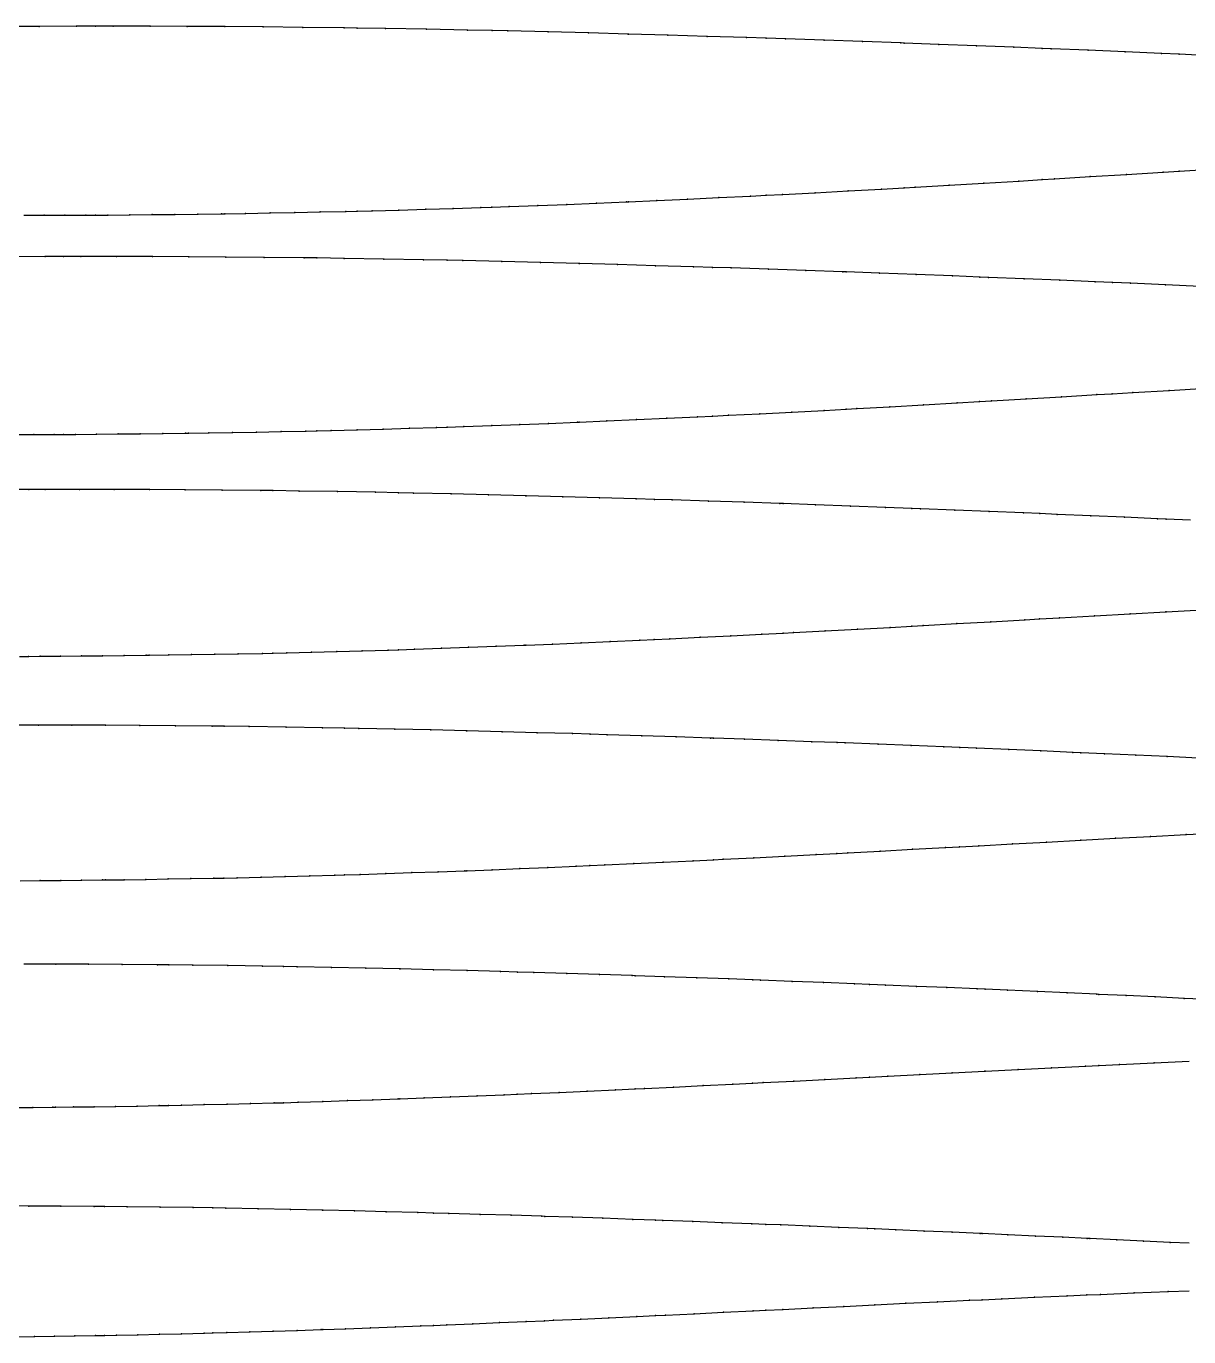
# Model space of a CAD drawing. Extents: x 0 to 4.67, y -4.5 to 1.66.
# Drawn here: x 0.683 to 1.1173, y -4.0131 to -3.5236 of the extents above; entities that cross this region are included whole.
import ezdxf

# ---------------------------------------------------------------- set-up
doc = ezdxf.new("R2010")
doc.units = 0
doc.layers.get('0').update_dxf_attribs({"linetype": 'CONTINUOUS'})

msp = doc.modelspace()

# ---------------------------------------------------------------- linework, layer by layer
at = {"color": 4}
for points in [[(1.12071, -3.53434), (1.11371, -3.53403), (1.10714, -3.53375), (1.09348, -3.53317), (1.07974, -3.53258), (1.0659, -3.53201), (1.06253, -3.53187), (1.05198, -3.53145), (1.03797, -3.5309), (1.02387, -3.53035), (1.01102, -3.52986), (1.00968, -3.52981), (0.9954, -3.52931), (0.98104, -3.5288), (0.96659, -3.5283), (0.95943, -3.52806), (0.95205, -3.52783), (0.93742, -3.52738), (0.9227, -3.52693), (0.90802, -3.52649), (0.90789, -3.52649), (0.893, -3.5261), (0.87802, -3.52572), (0.86295, -3.52535), (0.85701, -3.52521), (0.84779, -3.52502), (0.83254, -3.52473), (0.81721, -3.52445), (0.80666, -3.52427), (0.80178, -3.5242), (0.78636, -3.52402), (0.77156, -3.52386), (0.75721, -3.52372), (0.75721, -3.52372), (0.74315, -3.52366), (0.72929, -3.52361), (0.71551, -3.52358), (0.70889, -3.52357), (0.70174, -3.5236), (0.6879, -3.52366), (0.67394, -3.52374)], [(0.68214, -3.59418), (0.68971, -3.59418), (0.6974, -3.59417), (0.70528, -3.59416), (0.70884, -3.59415), (0.71347, -3.59411), (0.72165, -3.59403), (0.73, -3.59394), (0.7385, -3.59386), (0.74716, -3.59377), (0.75598, -3.59368), (0.75715, -3.59366), (0.76496, -3.59352), (0.77409, -3.59334), (0.78339, -3.59316), (0.79284, -3.59297), (0.80245, -3.59278), (0.8066, -3.59269), (0.81222, -3.59253), (0.82214, -3.59224), (0.83222, -3.59195), (0.84247, -3.59164), (0.85287, -3.59132), (0.85695, -3.5912), (0.86342, -3.59095), (0.87414, -3.59053), (0.88501, -3.59011), (0.89604, -3.58967), (0.90724, -3.58922), (0.90796, -3.58919), (0.91858, -3.58869), (0.93009, -3.58814), (0.94175, -3.58759), (0.95358, -3.58702), (0.95937, -3.58674), (0.96556, -3.58641), (0.97769, -3.58575), (0.98999, -3.58508), (1.00245, -3.5844), (1.01096, -3.58394), (1.01506, -3.5837), (1.02783, -3.58294), (1.04076, -3.58218), (1.05384, -3.5814), (1.06247, -3.58088), (1.06709, -3.5806), (1.08049, -3.57977), (1.09405, -3.57892), (1.10777, -3.57807), (1.11365, -3.5777), (1.12165, -3.57721)], [(1.12151, -3.62076), (1.10855, -3.62018), (1.09551, -3.61961), (1.08873, -3.61931), (1.08237, -3.61904), (1.06916, -3.61849), (1.05585, -3.61794), (1.04247, -3.61739), (1.0392, -3.61726), (1.02899, -3.61686), (1.01543, -3.61634), (1.00179, -3.61583), (0.98935, -3.61536), (0.98806, -3.61532), (0.97424, -3.61484), (0.96034, -3.61436), (0.94635, -3.61389), (0.93942, -3.61366), (0.93228, -3.61344), (0.91812, -3.61302), (0.90388, -3.6126), (0.88967, -3.61219), (0.88955, -3.61219), (0.87514, -3.61183), (0.86064, -3.61148), (0.84606, -3.61113), (0.84031, -3.611), (0.83139, -3.61083), (0.81663, -3.61056), (0.80179, -3.61031), (0.79159, -3.61014), (0.78687, -3.61009), (0.77194, -3.60992), (0.75762, -3.60979), (0.74373, -3.60967), (0.74373, -3.60966), (0.73013, -3.60962), (0.71671, -3.6096), (0.70338, -3.60958), (0.69697, -3.60958), (0.69005, -3.60961), (0.67666, -3.60969)], [(0.67841, -3.67609), (0.68585, -3.67608), (0.69348, -3.67607), (0.69692, -3.67607), (0.7014, -3.67603), (0.70932, -3.67596), (0.7174, -3.67588), (0.72563, -3.67581), (0.73401, -3.67573), (0.74254, -3.67564), (0.74368, -3.67563), (0.75123, -3.6755), (0.76007, -3.67534), (0.76906, -3.67517), (0.77821, -3.675), (0.78751, -3.67482), (0.79153, -3.67474), (0.79696, -3.67459), (0.80657, -3.67433), (0.81633, -3.67406), (0.82624, -3.67377), (0.8363, -3.67348), (0.84025, -3.67336), (0.84652, -3.67313), (0.85689, -3.67274), (0.86741, -3.67235), (0.87809, -3.67194), (0.88892, -3.67153), (0.88962, -3.6715), (0.8999, -3.67104), (0.91103, -3.67053), (0.92232, -3.67001), (0.93376, -3.66949), (0.93937, -3.66923), (0.94536, -3.66892), (0.9571, -3.66831), (0.969, -3.66769), (0.98106, -3.66707), (0.9893, -3.66663), (0.99326, -3.66641), (1.00562, -3.66571), (1.01813, -3.665), (1.0308, -3.66428), (1.03914, -3.66381), (1.04361, -3.66354), (1.05658, -3.66277), (1.06971, -3.66199), (1.08298, -3.6612), (1.08868, -3.66086), (1.09641, -3.6604), (1.11, -3.65959), (1.12373, -3.65876)], [(1.11798, -3.70811), (1.10885, -3.70769), (1.10564, -3.70755), (1.09323, -3.707), (1.08073, -3.70646), (1.06816, -3.70591), (1.06162, -3.70563), (1.05549, -3.70538), (1.04275, -3.70485), (1.02993, -3.70433), (1.01702, -3.70381), (1.01387, -3.70369), (1.00403, -3.70331), (0.99095, -3.70282), (0.9778, -3.70234), (0.96581, -3.7019), (0.96456, -3.70186), (0.95124, -3.70141), (0.93784, -3.70096), (0.92436, -3.70052), (0.91767, -3.70031), (0.91079, -3.7001), (0.89714, -3.69971), (0.88341, -3.69932), (0.86971, -3.69894), (0.86959, -3.69894), (0.8557, -3.6986), (0.84172, -3.69827), (0.82766, -3.69796), (0.82211, -3.69784), (0.81351, -3.69768), (0.79929, -3.69743), (0.78498, -3.6972), (0.77514, -3.69706), (0.77059, -3.69701), (0.7562, -3.69687), (0.74239, -3.69675), (0.729, -3.69665), (0.729, -3.69665), (0.71589, -3.69663), (0.70295, -3.69661), (0.6901, -3.69661), (0.68392, -3.69662), (0.67725, -3.69666)], [(0.68055, -3.75897), (0.68387, -3.75896), (0.68819, -3.75893), (0.69583, -3.75887), (0.70361, -3.7588), (0.71155, -3.75873), (0.71963, -3.75866), (0.72786, -3.75858), (0.72895, -3.75857), (0.73623, -3.75845), (0.74476, -3.75831), (0.75343, -3.75816), (0.76224, -3.758), (0.77121, -3.75784), (0.77509, -3.75776), (0.78032, -3.75763), (0.78958, -3.75739), (0.79899, -3.75714), (0.80855, -3.75688), (0.81825, -3.75661), (0.82206, -3.7565), (0.8281, -3.75629), (0.8381, -3.75593), (0.84825, -3.75557), (0.85854, -3.75519), (0.86898, -3.75481), (0.86965, -3.75478), (0.87957, -3.75436), (0.8903, -3.75389), (0.90119, -3.75341), (0.91221, -3.75293), (0.91762, -3.75269), (0.92339, -3.75241), (0.93472, -3.75185), (0.94619, -3.75128), (0.95781, -3.7507), (0.96576, -3.7503), (0.96958, -3.7501), (0.98149, -3.74945), (0.99356, -3.7488), (1.00577, -3.74814), (1.01382, -3.7477), (1.01812, -3.74746), (1.03063, -3.74675), (1.04328, -3.74603), (1.05608, -3.7453), (1.06157, -3.74499), (1.06903, -3.74456), (1.08212, -3.74381), (1.09537, -3.74305), (1.10876, -3.74229), (1.10879, -3.74228), (1.12229, -3.74154)], [(1.12078, -3.79694), (1.10919, -3.79641), (1.09752, -3.79588), (1.08577, -3.79535), (1.07701, -3.79496), (1.07394, -3.79483), (1.06203, -3.79431), (1.05004, -3.79379), (1.03798, -3.79328), (1.03171, -3.79302), (1.02583, -3.79278), (1.01361, -3.79228), (1.0013, -3.79179), (0.98892, -3.79131), (0.9859, -3.79119), (0.97646, -3.79084), (0.96392, -3.79038), (0.9513, -3.78993), (0.9398, -3.78952), (0.9386, -3.78948), (0.92582, -3.78906), (0.91296, -3.78864), (0.90003, -3.78823), (0.89362, -3.78803), (0.88701, -3.78784), (0.87392, -3.78748), (0.86075, -3.78711), (0.8476, -3.78676), (0.84749, -3.78676), (0.83416, -3.78645), (0.82075, -3.78615), (0.80727, -3.78586), (0.80195, -3.78575), (0.7937, -3.78561), (0.78005, -3.78539), (0.76632, -3.78518), (0.75689, -3.78506), (0.75252, -3.78501), (0.73872, -3.78489), (0.72547, -3.78479), (0.71262, -3.78472), (0.71262, -3.78472), (0.70005, -3.7847), (0.68764, -3.78471), (0.67531, -3.78472)], [(0.6808, -3.84276), (0.68827, -3.8427), (0.69588, -3.84264), (0.70363, -3.84257), (0.71153, -3.8425), (0.71257, -3.84249), (0.71956, -3.84239), (0.72774, -3.84226), (0.73606, -3.84212), (0.74452, -3.84198), (0.75312, -3.84183), (0.75684, -3.84177), (0.76186, -3.84165), (0.77074, -3.84143), (0.77977, -3.8412), (0.78893, -3.84096), (0.79824, -3.84071), (0.8019, -3.84061), (0.80769, -3.84042), (0.81728, -3.84009), (0.82701, -3.83976), (0.83689, -3.83942), (0.84691, -3.83906), (0.84755, -3.83904), (0.85706, -3.83865), (0.86736, -3.83823), (0.8778, -3.83779), (0.88838, -3.83735), (0.89357, -3.83713), (0.89911, -3.83687), (0.90997, -3.83636), (0.92097, -3.83584), (0.93212, -3.83531), (0.93975, -3.83494), (0.94341, -3.83476), (0.95484, -3.83417), (0.96641, -3.83358), (0.97813, -3.83297), (0.98585, -3.83257), (0.98998, -3.83235), (1.00198, -3.8317), (1.01412, -3.83104), (1.02639, -3.83038), (1.03166, -3.83009), (1.03881, -3.8297), (1.05138, -3.82901), (1.06408, -3.82832), (1.07693, -3.82762), (1.07696, -3.82762), (1.08991, -3.82693), (1.10304, -3.82623), (1.11631, -3.82553), (1.12153, -3.82525)], [(1.12522, -3.88716), (1.1156, -3.88671), (1.10478, -3.8862), (1.09388, -3.88569), (1.08367, -3.88522), (1.08291, -3.88519), (1.07187, -3.88469), (1.06075, -3.88419), (1.04955, -3.8837), (1.04121, -3.88333), (1.03828, -3.8832), (1.02694, -3.88272), (1.01552, -3.88224), (1.00402, -3.88176), (0.99805, -3.88151), (0.99245, -3.88129), (0.9808, -3.88083), (0.96908, -3.88037), (0.95728, -3.87992), (0.9544, -3.87981), (0.94541, -3.87948), (0.93346, -3.87905), (0.92144, -3.87863), (0.91048, -3.87825), (0.90934, -3.87822), (0.89716, -3.87782), (0.88492, -3.87744), (0.87259, -3.87706), (0.86648, -3.87688), (0.86019, -3.8767), (0.84772, -3.87637), (0.83517, -3.87603), (0.82265, -3.87571), (0.82254, -3.87571), (0.80984, -3.87543), (0.79707, -3.87515), (0.78421, -3.87489), (0.77915, -3.87479), (0.77129, -3.87466), (0.75828, -3.87447), (0.74521, -3.87429), (0.73622, -3.87418), (0.73206, -3.87414), (0.7189, -3.87404), (0.70628, -3.87396), (0.69405, -3.8739), (0.69404, -3.8739), (0.68206, -3.8739)], [(0.67809, -3.92751), (0.68548, -3.92745), (0.693, -3.92739), (0.694, -3.92738), (0.70066, -3.92729), (0.70844, -3.92718), (0.71637, -3.92706), (0.72443, -3.92693), (0.73262, -3.9268), (0.73617, -3.92674), (0.74095, -3.92663), (0.74942, -3.92643), (0.75802, -3.92623), (0.76675, -3.92601), (0.77562, -3.92578), (0.7791, -3.92569), (0.78462, -3.92552), (0.79376, -3.92523), (0.80303, -3.92492), (0.81244, -3.92461), (0.82198, -3.92429), (0.8226, -3.92427), (0.83166, -3.92392), (0.84147, -3.92353), (0.85142, -3.92314), (0.8615, -3.92274), (0.86644, -3.92254), (0.87171, -3.9223), (0.88206, -3.92184), (0.89255, -3.92137), (0.90317, -3.92089), (0.91043, -3.92056), (0.91392, -3.92039), (0.92482, -3.91986), (0.93584, -3.91932), (0.947, -3.91877), (0.95436, -3.91841), (0.95829, -3.91821), (0.96972, -3.91762), (0.98129, -3.91703), (0.99299, -3.91643), (0.998, -3.91617), (1.00482, -3.91581), (1.01679, -3.91519), (1.02889, -3.91457), (1.04113, -3.91393), (1.04116, -3.91393), (1.0535, -3.9133), (1.06601, -3.91267), (1.07865, -3.91203), (1.08362, -3.91178), (1.09143, -3.91141), (1.10434, -3.91079), (1.11739, -3.91017)], [(1.11746, -3.97821), (1.11033, -3.97787), (1.1004, -3.9774), (1.09041, -3.97692), (1.08034, -3.97645), (1.07929, -3.9764), (1.07021, -3.97597), (1.06, -3.9755), (1.04972, -3.97503), (1.04008, -3.97459), (1.03937, -3.97456), (1.02895, -3.9741), (1.01846, -3.97364), (1.0079, -3.97317), (1.00002, -3.97284), (0.99726, -3.97272), (0.98656, -3.97227), (0.97578, -3.97182), (0.96494, -3.97138), (0.9593, -3.97115), (0.95402, -3.97094), (0.94303, -3.97052), (0.93197, -3.9701), (0.92084, -3.96968), (0.91812, -3.96958), (0.90964, -3.96928), (0.89836, -3.96888), (0.88702, -3.9685), (0.87668, -3.96815), (0.87561, -3.96812), (0.86412, -3.96776), (0.85256, -3.96741), (0.84093, -3.96706), (0.83517, -3.9669), (0.82924, -3.96674), (0.81747, -3.96643), (0.80563, -3.96613), (0.79381, -3.96584), (0.79371, -3.96584), (0.78173, -3.96558), (0.76968, -3.96533), (0.75755, -3.9651), (0.75277, -3.96501), (0.74535, -3.9649), (0.73309, -3.96472), (0.72075, -3.96456), (0.71227, -3.96447), (0.70834, -3.96444), (0.69593, -3.96436), (0.68402, -3.9643), (0.67248, -3.96426)], [(0.67871, -4.01314), (0.68606, -4.01304), (0.69354, -4.01294), (0.70115, -4.01282), (0.70888, -4.01271), (0.71222, -4.01265), (0.71674, -4.01256), (0.72472, -4.01238), (0.73283, -4.0122), (0.74107, -4.01201), (0.74944, -4.01181), (0.75272, -4.01172), (0.75794, -4.01157), (0.76656, -4.01131), (0.77531, -4.01104), (0.78418, -4.01076), (0.79318, -4.01047), (0.79377, -4.01045), (0.80231, -4.01013), (0.81157, -4.00979), (0.82095, -4.00944), (0.83047, -4.00908), (0.83513, -4.0089), (0.84011, -4.00869), (0.84987, -4.00828), (0.85977, -4.00786), (0.86979, -4.00743), (0.87664, -4.00713), (0.87993, -4.00698), (0.89021, -4.00651), (0.90061, -4.00603), (0.91114, -4.00554), (0.91808, -4.00521), (0.92179, -4.00503), (0.93258, -4.00451), (0.94349, -4.00398), (0.95452, -4.00344), (0.95926, -4.00321), (0.96569, -4.00289), (0.97698, -4.00234), (0.9884, -4.00178), (0.99995, -4.00121), (0.99998, -4.0012), (1.01162, -4.00064), (1.02342, -4.00008), (1.03535, -3.9995), (1.04004, -3.99928), (1.04741, -3.99894), (1.05959, -3.99839), (1.0719, -3.99783), (1.07924, -3.9975), (1.08433, -3.99729), (1.0969, -3.99677), (1.10959, -3.99625), (1.11742, -3.99593)]]:
    msp.add_lwpolyline(points, dxfattribs=at)
at = {"color": 2}
for p in [(0.6879, -3.52366, 62.6191), (0.70174, -3.5236, 62.6191), (0.70889, -3.52357, 62.6191), (0.71551, -3.52358, 62.6191), (0.72929, -3.52361, 62.6191), (0.74315, -3.52366, 62.6191), (0.75721, -3.52372, 62.6191), (0.75721, -3.52372, 62.6191), (0.77156, -3.52386, 62.6191), (0.78636, -3.52402, 62.6191), (0.80178, -3.5242, 62.6191), (0.80666, -3.52427, 62.6191), (0.81721, -3.52445, 62.6191), (0.83254, -3.52473, 62.6191), (0.84779, -3.52502, 62.6191), (0.85701, -3.52521, 62.6191), (0.86295, -3.52535, 62.6191), (0.87802, -3.52572, 62.6191), (0.893, -3.5261, 62.6191), (0.90789, -3.52649, 62.6191), (0.90802, -3.52649, 62.6191), (0.9227, -3.52693, 62.6191), (0.93742, -3.52738, 62.6191), (0.95205, -3.52783, 62.6191), (0.95943, -3.52806, 62.6191), (0.96659, -3.5283, 62.6191), (0.98104, -3.5288, 62.6191), (0.9954, -3.52931, 62.6191), (1.00968, -3.52981, 62.6191), (1.01102, -3.52986, 62.6191), (1.02387, -3.53035, 62.6191), (1.03797, -3.5309, 62.6191), (1.05198, -3.53145, 62.6191), (1.06253, -3.53187, 62.6191), (1.0659, -3.53201, 62.6191), (1.07974, -3.53258, 62.6191), (1.09348, -3.53317, 62.6191), (1.10714, -3.53375, 62.6191), (1.11371, -3.53403, 62.6191), (1.10777, -3.57807, 62.6191), (1.11365, -3.5777, 62.6191), (1.02783, -3.58294, 62.6191), (1.04076, -3.58218, 62.6191), (1.05384, -3.5814, 62.6191), (1.06247, -3.58088, 62.6191), (1.06709, -3.5806, 62.6191), (1.08049, -3.57977, 62.6191), (1.09405, -3.57892, 62.6191), (0.93009, -3.58814, 62.6191), (0.94175, -3.58759, 62.6191), (0.95358, -3.58702, 62.6191), (0.95937, -3.58674, 62.6191), (0.96556, -3.58641, 62.6191), (0.97769, -3.58575, 62.6191), (0.98999, -3.58508, 62.6191), (1.00245, -3.5844, 62.6191), (1.01096, -3.58394, 62.6191), (1.01506, -3.5837, 62.6191), (0.77409, -3.59334, 62.6191), (0.78339, -3.59316, 62.6191), (0.79284, -3.59297, 62.6191), (0.80245, -3.59278, 62.6191), (0.8066, -3.59269, 62.6191), (0.81222, -3.59253, 62.6191), (0.82214, -3.59224, 62.6191), (0.83222, -3.59195, 62.6191), (0.84247, -3.59164, 62.6191), (0.85287, -3.59132, 62.6191), (0.85695, -3.5912, 62.6191), (0.86342, -3.59095, 62.6191), (0.87414, -3.59053, 62.6191), (0.88501, -3.59011, 62.6191), (0.89604, -3.58967, 62.6191), (0.90724, -3.58922, 62.6191), (0.90796, -3.58919, 62.6191), (0.91858, -3.58869, 62.6191), (0.68971, -3.59418, 62.6191), (0.6974, -3.59417, 62.6191), (0.70528, -3.59416, 62.6191), (0.70884, -3.59415, 62.6191), (0.71347, -3.59411, 62.6191), (0.72165, -3.59403, 62.6191), (0.73, -3.59394, 62.6191), (0.7385, -3.59386, 62.6191), (0.74716, -3.59377, 62.6191), (0.75598, -3.59368, 62.6191), (0.75715, -3.59366, 62.6191), (0.76496, -3.59352, 62.6191), (0.69005, -3.60961, 64.0554), (0.69697, -3.60958, 64.0554), (0.70338, -3.60958, 64.0554), (0.71671, -3.6096, 64.0554), (0.73013, -3.60962, 64.0554), (0.74373, -3.60966, 64.0554), (0.74373, -3.60967, 64.0554), (0.75762, -3.60979, 64.0554), (0.77194, -3.60992, 64.0554), (0.78687, -3.61009, 64.0554), (0.79159, -3.61014, 64.0554), (0.80179, -3.61031, 64.0554), (0.81663, -3.61056, 64.0554), (0.83139, -3.61083, 64.0554), (0.84031, -3.611, 64.0554), (0.84606, -3.61113, 64.0554), (0.86064, -3.61148, 64.0554), (0.87514, -3.61183, 64.0554), (0.88955, -3.61219, 64.0554), (0.88967, -3.61219, 64.0554), (0.90388, -3.6126, 64.0554), (0.91812, -3.61302, 64.0554), (0.93228, -3.61344, 64.0554), (0.93942, -3.61366, 64.0554), (0.94635, -3.61389, 64.0554), (0.96034, -3.61436, 64.0554), (0.97424, -3.61484, 64.0554), (0.98806, -3.61532, 64.0554), (0.98935, -3.61536, 64.0554), (1.00179, -3.61583, 64.0554), (1.01543, -3.61634, 64.0554), (1.02899, -3.61686, 64.0554), (1.0392, -3.61726, 64.0554), (1.04247, -3.61739, 64.0554), (1.05585, -3.61794, 64.0554), (1.06916, -3.61849, 64.0554), (1.08237, -3.61904, 64.0554), (1.08873, -3.61931, 64.0554), (1.09551, -3.61961, 64.0554), (1.10855, -3.62018, 64.0554), (1.08298, -3.6612, 64.0554), (1.08868, -3.66086, 64.0554), (1.09641, -3.6604, 64.0554), (1.11, -3.65959, 64.0554), (0.9893, -3.66663, 64.0554), (0.99326, -3.66641, 64.0554), (1.00562, -3.66571, 64.0554), (1.01813, -3.665, 64.0554), (1.0308, -3.66428, 64.0554), (1.03914, -3.66381, 64.0554), (1.04361, -3.66354, 64.0554), (1.05658, -3.66277, 64.0554), (1.06971, -3.66199, 64.0554), (0.88892, -3.67153, 64.0554), (0.88962, -3.6715, 64.0554), (0.8999, -3.67104, 64.0554), (0.91103, -3.67053, 64.0554), (0.92232, -3.67001, 64.0554), (0.93376, -3.66949, 64.0554), (0.93937, -3.66923, 64.0554), (0.94536, -3.66892, 64.0554), (0.9571, -3.66831, 64.0554), (0.969, -3.66769, 64.0554), (0.98106, -3.66707, 64.0554), (0.68585, -3.67608, 64.0554), (0.69348, -3.67607, 64.0554), (0.69692, -3.67607, 64.0554), (0.7014, -3.67603, 64.0554), (0.70932, -3.67596, 64.0554), (0.7174, -3.67588, 64.0554), (0.72563, -3.67581, 64.0554), (0.73401, -3.67573, 64.0554), (0.74254, -3.67564, 64.0554), (0.74368, -3.67563, 64.0554), (0.75123, -3.6755, 64.0554), (0.76007, -3.67534, 64.0554), (0.76906, -3.67517, 64.0554), (0.77821, -3.675, 64.0554), (0.78751, -3.67482, 64.0554), (0.79153, -3.67474, 64.0554), (0.79696, -3.67459, 64.0554), (0.80657, -3.67433, 64.0554), (0.81633, -3.67406, 64.0554), (0.82624, -3.67377, 64.0554), (0.8363, -3.67348, 64.0554), (0.84025, -3.67336, 64.0554), (0.84652, -3.67313, 64.0554), (0.85689, -3.67274, 64.0554), (0.86741, -3.67235, 64.0554), (0.87809, -3.67194, 64.0554), (0.68392, -3.69662, 65.5079), (0.6901, -3.69661, 65.5079), (0.70295, -3.69661, 65.5079), (0.71589, -3.69663, 65.5079), (0.729, -3.69665, 65.5079), (0.729, -3.69665, 65.5079), (0.74239, -3.69675, 65.5079), (0.7562, -3.69687, 65.5079), (0.77059, -3.69701, 65.5079), (0.77514, -3.69706, 65.5079), (0.78498, -3.6972, 65.5079), (0.79929, -3.69743, 65.5079), (0.81351, -3.69768, 65.5079), (0.82211, -3.69784, 65.5079), (0.82766, -3.69796, 65.5079), (0.84172, -3.69827, 65.5079), (0.8557, -3.6986, 65.5079), (0.86959, -3.69894, 65.5079), (0.86971, -3.69894, 65.5079), (0.88341, -3.69932, 65.5079), (0.89714, -3.69971, 65.5079), (0.91079, -3.7001, 65.5079), (0.91767, -3.70031, 65.5079), (0.92436, -3.70052, 65.5079), (0.93784, -3.70096, 65.5079), (0.95124, -3.70141, 65.5079), (0.96456, -3.70186, 65.5079), (0.96581, -3.7019, 65.5079), (0.9778, -3.70234, 65.5079), (0.99095, -3.70282, 65.5079), (1.00403, -3.70331, 65.5079), (1.01387, -3.70369, 65.5079), (1.01702, -3.70381, 65.5079), (1.02993, -3.70433, 65.5079), (1.04275, -3.70485, 65.5079), (1.05549, -3.70538, 65.5079), (1.06162, -3.70563, 65.5079), (1.06816, -3.70591, 65.5079), (1.08073, -3.70646, 65.5079), (1.09323, -3.707, 65.5079), (1.10564, -3.70755, 65.5079), (1.10885, -3.70769, 65.5079), (1.06157, -3.74499, 65.5079), (1.06903, -3.74456, 65.5079), (1.08212, -3.74381, 65.5079), (1.09537, -3.74305, 65.5079), (1.10876, -3.74229, 65.5079), (1.10879, -3.74228, 65.5079), (0.96958, -3.7501, 65.5079), (0.98149, -3.74945, 65.5079), (0.99356, -3.7488, 65.5079), (1.00577, -3.74814, 65.5079), (1.01382, -3.7477, 65.5079), (1.01812, -3.74746, 65.5079), (1.03063, -3.74675, 65.5079), (1.04328, -3.74603, 65.5079), (1.05608, -3.7453, 65.5079), (0.86898, -3.75481, 65.5079), (0.86965, -3.75478, 65.5079), (0.87957, -3.75436, 65.5079), (0.8903, -3.75389, 65.5079), (0.90119, -3.75341, 65.5079), (0.91221, -3.75293, 65.5079), (0.91762, -3.75269, 65.5079), (0.92339, -3.75241, 65.5079), (0.93472, -3.75185, 65.5079), (0.94619, -3.75128, 65.5079), (0.95781, -3.7507, 65.5079), (0.96576, -3.7503, 65.5079), (0.68387, -3.75896, 65.5079), (0.68819, -3.75893, 65.5079), (0.69583, -3.75887, 65.5079), (0.70361, -3.7588, 65.5079), (0.71155, -3.75873, 65.5079), (0.71963, -3.75866, 65.5079), (0.72786, -3.75858, 65.5079), (0.72895, -3.75857, 65.5079), (0.73623, -3.75845, 65.5079), (0.74476, -3.75831, 65.5079), (0.75343, -3.75816, 65.5079), (0.76224, -3.758, 65.5079), (0.77121, -3.75784, 65.5079), (0.77509, -3.75776, 65.5079), (0.78032, -3.75763, 65.5079), (0.78958, -3.75739, 65.5079), (0.79899, -3.75714, 65.5079), (0.80855, -3.75688, 65.5079), (0.81825, -3.75661, 65.5079), (0.82206, -3.7565, 65.5079), (0.8281, -3.75629, 65.5079), (0.8381, -3.75593, 65.5079), (0.84825, -3.75557, 65.5079), (0.85854, -3.75519, 65.5079), (0.68764, -3.78471, 66.9768), (0.70005, -3.7847, 66.9768), (0.71262, -3.78472, 66.9768), (0.71262, -3.78472, 66.9768), (0.72547, -3.78479, 66.9768), (0.73872, -3.78489, 66.9768), (0.75252, -3.78501, 66.9768), (0.75689, -3.78506, 66.9768), (0.76632, -3.78518, 66.9768), (0.78005, -3.78539, 66.9768), (0.7937, -3.78561, 66.9768), (0.80195, -3.78575, 66.9768), (0.80727, -3.78586, 66.9768), (0.82075, -3.78615, 66.9768), (0.83416, -3.78645, 66.9768), (0.84749, -3.78676, 66.9768), (0.8476, -3.78676, 66.9768), (0.86075, -3.78711, 66.9768), (0.87392, -3.78748, 66.9768), (0.88701, -3.78784, 66.9768), (0.89362, -3.78803, 66.9768), (0.90003, -3.78823, 66.9768), (0.91296, -3.78864, 66.9768), (0.92582, -3.78906, 66.9768), (0.9386, -3.78948, 66.9768), (0.9398, -3.78952, 66.9768), (0.9513, -3.78993, 66.9768), (0.96392, -3.79038, 66.9768), (0.97646, -3.79084, 66.9768), (0.9859, -3.79119, 66.9768), (0.98892, -3.79131, 66.9768), (1.0013, -3.79179, 66.9768), (1.01361, -3.79228, 66.9768), (1.02583, -3.79278, 66.9768), (1.03171, -3.79302, 66.9768), (1.03798, -3.79328, 66.9768), (1.05004, -3.79379, 66.9768), (1.06203, -3.79431, 66.9768), (1.07394, -3.79483, 66.9768), (1.07701, -3.79496, 66.9768), (1.08577, -3.79535, 66.9768), (1.09752, -3.79588, 66.9768), (1.10919, -3.79641, 66.9768), (1.06408, -3.82832, 66.9768), (1.07693, -3.82762, 66.9768), (1.07696, -3.82762, 66.9768), (1.08991, -3.82693, 66.9768), (1.10304, -3.82623, 66.9768), (1.11631, -3.82553, 66.9768), (0.97813, -3.83297, 66.9768), (0.98585, -3.83257, 66.9768), (0.98998, -3.83235, 66.9768), (1.00198, -3.8317, 66.9768), (1.01412, -3.83104, 66.9768), (1.02639, -3.83038, 66.9768), (1.03166, -3.83009, 66.9768), (1.03881, -3.8297, 66.9768), (1.05138, -3.82901, 66.9768), (0.8778, -3.83779, 66.9768), (0.88838, -3.83735, 66.9768), (0.89357, -3.83713, 66.9768), (0.89911, -3.83687, 66.9768), (0.90997, -3.83636, 66.9768), (0.92097, -3.83584, 66.9768), (0.93212, -3.83531, 66.9768), (0.93975, -3.83494, 66.9768), (0.94341, -3.83476, 66.9768), (0.95484, -3.83417, 66.9768), (0.96641, -3.83358, 66.9768), (0.68827, -3.8427, 66.9768), (0.69588, -3.84264, 66.9768), (0.70363, -3.84257, 66.9768), (0.71153, -3.8425, 66.9768), (0.71257, -3.84249, 66.9768), (0.71956, -3.84239, 66.9768), (0.72774, -3.84226, 66.9768), (0.73606, -3.84212, 66.9768), (0.74452, -3.84198, 66.9768), (0.75312, -3.84183, 66.9768), (0.75684, -3.84177, 66.9768), (0.76186, -3.84165, 66.9768), (0.77074, -3.84143, 66.9768), (0.77977, -3.8412, 66.9768), (0.78893, -3.84096, 66.9768), (0.79824, -3.84071, 66.9768), (0.8019, -3.84061, 66.9768), (0.80769, -3.84042, 66.9768), (0.81728, -3.84009, 66.9768), (0.82701, -3.83976, 66.9768), (0.83689, -3.83942, 66.9768), (0.84691, -3.83906, 66.9768), (0.84755, -3.83904, 66.9768), (0.85706, -3.83865, 66.9768), (0.86736, -3.83823, 66.9768), (0.69404, -3.8739, 68.4619), (0.69405, -3.8739, 68.4619), (0.70628, -3.87396, 68.4619), (0.7189, -3.87404, 68.4619), (0.73206, -3.87414, 68.4619), (0.73622, -3.87418, 68.4619), (0.74521, -3.87429, 68.4619), (0.75828, -3.87447, 68.4619), (0.77129, -3.87466, 68.4619), (0.77915, -3.87479, 68.4619), (0.78421, -3.87489, 68.4619), (0.79707, -3.87515, 68.4619), (0.80984, -3.87543, 68.4619), (0.82254, -3.87571, 68.4619), (0.82265, -3.87571, 68.4619), (0.83517, -3.87603, 68.4619), (0.84772, -3.87637, 68.4619), (0.86019, -3.8767, 68.4619), (0.86648, -3.87688, 68.4619), (0.87259, -3.87706, 68.4619), (0.88492, -3.87744, 68.4619), (0.89716, -3.87782, 68.4619), (0.90934, -3.87822, 68.4619), (0.91048, -3.87825, 68.4619), (0.92144, -3.87863, 68.4619), (0.93346, -3.87905, 68.4619), (0.94541, -3.87948, 68.4619), (0.9544, -3.87981, 68.4619), (0.95728, -3.87992, 68.4619), (0.96908, -3.88037, 68.4619), (0.9808, -3.88083, 68.4619), (0.99245, -3.88129, 68.4619), (0.99805, -3.88151, 68.4619), (1.00402, -3.88176, 68.4619), (1.01552, -3.88224, 68.4619), (1.02694, -3.88272, 68.4619), (1.03828, -3.8832, 68.4619), (1.04121, -3.88333, 68.4619), (1.04955, -3.8837, 68.4619), (1.06075, -3.88419, 68.4619), (1.07187, -3.88469, 68.4619), (1.08291, -3.88519, 68.4619), (1.08367, -3.88522, 68.4619), (1.09388, -3.88569, 68.4619), (1.10478, -3.8862, 68.4619), (1.1156, -3.88671, 68.4619), (1.09143, -3.91141, 68.4619), (1.10434, -3.91079, 68.4619), (0.99299, -3.91643, 68.4619), (0.998, -3.91617, 68.4619), (1.00482, -3.91581, 68.4619), (1.01679, -3.91519, 68.4619), (1.02889, -3.91457, 68.4619), (1.04113, -3.91393, 68.4619), (1.04116, -3.91393, 68.4619), (1.0535, -3.9133, 68.4619), (1.06601, -3.91267, 68.4619), (1.07865, -3.91203, 68.4619), (1.08362, -3.91178, 68.4619), (0.89255, -3.92137, 68.4619), (0.90317, -3.92089, 68.4619), (0.91043, -3.92056, 68.4619), (0.91392, -3.92039, 68.4619), (0.92482, -3.91986, 68.4619), (0.93584, -3.91932, 68.4619), (0.947, -3.91877, 68.4619), (0.95436, -3.91841, 68.4619), (0.95829, -3.91821, 68.4619), (0.96972, -3.91762, 68.4619), (0.98129, -3.91703, 68.4619), (0.75802, -3.92623, 68.4619), (0.76675, -3.92601, 68.4619), (0.77562, -3.92578, 68.4619), (0.7791, -3.92569, 68.4619), (0.78462, -3.92552, 68.4619), (0.79376, -3.92523, 68.4619), (0.80303, -3.92492, 68.4619), (0.81244, -3.92461, 68.4619), (0.82198, -3.92429, 68.4619), (0.8226, -3.92427, 68.4619), (0.83166, -3.92392, 68.4619), (0.84147, -3.92353, 68.4619), (0.85142, -3.92314, 68.4619), (0.8615, -3.92274, 68.4619), (0.86644, -3.92254, 68.4619), (0.87171, -3.9223, 68.4619), (0.88206, -3.92184, 68.4619), (0.68548, -3.92745, 68.4619), (0.693, -3.92739, 68.4619), (0.694, -3.92738, 68.4619), (0.70066, -3.92729, 68.4619), (0.70844, -3.92718, 68.4619), (0.71637, -3.92706, 68.4619), (0.72443, -3.92693, 68.4619), (0.73262, -3.9268, 68.4619), (0.73617, -3.92674, 68.4619), (0.74095, -3.92663, 68.4619), (0.74942, -3.92643, 68.4619), (0.68402, -3.9643, 69.9633), (0.69593, -3.96436, 69.9633), (0.70834, -3.96444, 69.9633), (0.71227, -3.96447, 69.9633), (0.72075, -3.96456, 69.9633), (0.73309, -3.96472, 69.9633), (0.74535, -3.9649, 69.9633), (0.75277, -3.96501, 69.9633), (0.75755, -3.9651, 69.9633), (0.76968, -3.96533, 69.9633), (0.78173, -3.96558, 69.9633), (0.79371, -3.96584, 69.9633), (0.79381, -3.96584, 69.9633), (0.80563, -3.96613, 69.9633), (0.81747, -3.96643, 69.9633), (0.82924, -3.96674, 69.9633), (0.83517, -3.9669, 69.9633), (0.84093, -3.96706, 69.9633), (0.85256, -3.96741, 69.9633), (0.86412, -3.96776, 69.9633), (0.87561, -3.96812, 69.9633), (0.87668, -3.96815, 69.9633), (0.88702, -3.9685, 69.9633), (0.89836, -3.96888, 69.9633), (0.90964, -3.96928, 69.9633), (0.91812, -3.96958, 69.9633), (0.92084, -3.96968, 69.9633), (0.93197, -3.9701, 69.9633), (0.94303, -3.97052, 69.9633), (0.95402, -3.97094, 69.9633), (0.9593, -3.97115, 69.9633), (0.96494, -3.97138, 69.9633), (0.97578, -3.97182, 69.9633), (0.98656, -3.97227, 69.9633), (0.99726, -3.97272, 69.9633), (1.00002, -3.97284, 69.9633), (1.0079, -3.97317, 69.9633), (1.01846, -3.97364, 69.9633), (1.02895, -3.9741, 69.9633), (1.03937, -3.97456, 69.9633), (1.04008, -3.97459, 69.9633), (1.04972, -3.97503, 69.9633), (1.06, -3.9755, 69.9633), (1.07021, -3.97597, 69.9633), (1.07929, -3.9764, 69.9633), (1.08034, -3.97645, 69.9633), (1.09041, -3.97692, 69.9633), (1.1004, -3.9774, 69.9633), (1.11033, -3.97787, 69.9633), (1.03535, -3.9995, 69.9633), (1.04004, -3.99928, 69.9633), (1.04741, -3.99894, 69.9633), (1.05959, -3.99839, 69.9633), (1.0719, -3.99783, 69.9633), (1.07924, -3.9975, 69.9633), (1.08433, -3.99729, 69.9633), (1.0969, -3.99677, 69.9633), (1.10959, -3.99625, 69.9633), (0.93258, -4.00451, 69.9633), (0.94349, -4.00398, 69.9633), (0.95452, -4.00344, 69.9633), (0.95926, -4.00321, 69.9633), (0.96569, -4.00289, 69.9633), (0.97698, -4.00234, 69.9633), (0.9884, -4.00178, 69.9633), (0.99995, -4.00121, 69.9633), (0.99998, -4.0012, 69.9633), (1.01162, -4.00064, 69.9633), (1.02342, -4.00008, 69.9633), (0.82095, -4.00944, 69.9633), (0.83047, -4.00908, 69.9633), (0.83513, -4.0089, 69.9633), (0.84011, -4.00869, 69.9633), (0.84987, -4.00828, 69.9633), (0.85977, -4.00786, 69.9633), (0.86979, -4.00743, 69.9633), (0.87664, -4.00713, 69.9633), (0.87993, -4.00698, 69.9633), (0.89021, -4.00651, 69.9633), (0.90061, -4.00603, 69.9633), (0.91114, -4.00554, 69.9633), (0.91808, -4.00521, 69.9633), (0.92179, -4.00503, 69.9633), (0.68606, -4.01304, 69.9633), (0.69354, -4.01294, 69.9633), (0.70115, -4.01282, 69.9633), (0.70888, -4.01271, 69.9633), (0.71222, -4.01265, 69.9633), (0.71674, -4.01256, 69.9633), (0.72472, -4.01238, 69.9633), (0.73283, -4.0122, 69.9633), (0.74107, -4.01201, 69.9633), (0.74944, -4.01181, 69.9633), (0.75272, -4.01172, 69.9633), (0.75794, -4.01157, 69.9633), (0.76656, -4.01131, 69.9633), (0.77531, -4.01104, 69.9633), (0.78418, -4.01076, 69.9633), (0.79318, -4.01047, 69.9633), (0.79377, -4.01045, 69.9633), (0.80231, -4.01013, 69.9633), (0.81157, -4.00979, 69.9633)]:
    msp.add_point(p, dxfattribs=at)

doc.saveas('drawing.dxf')
